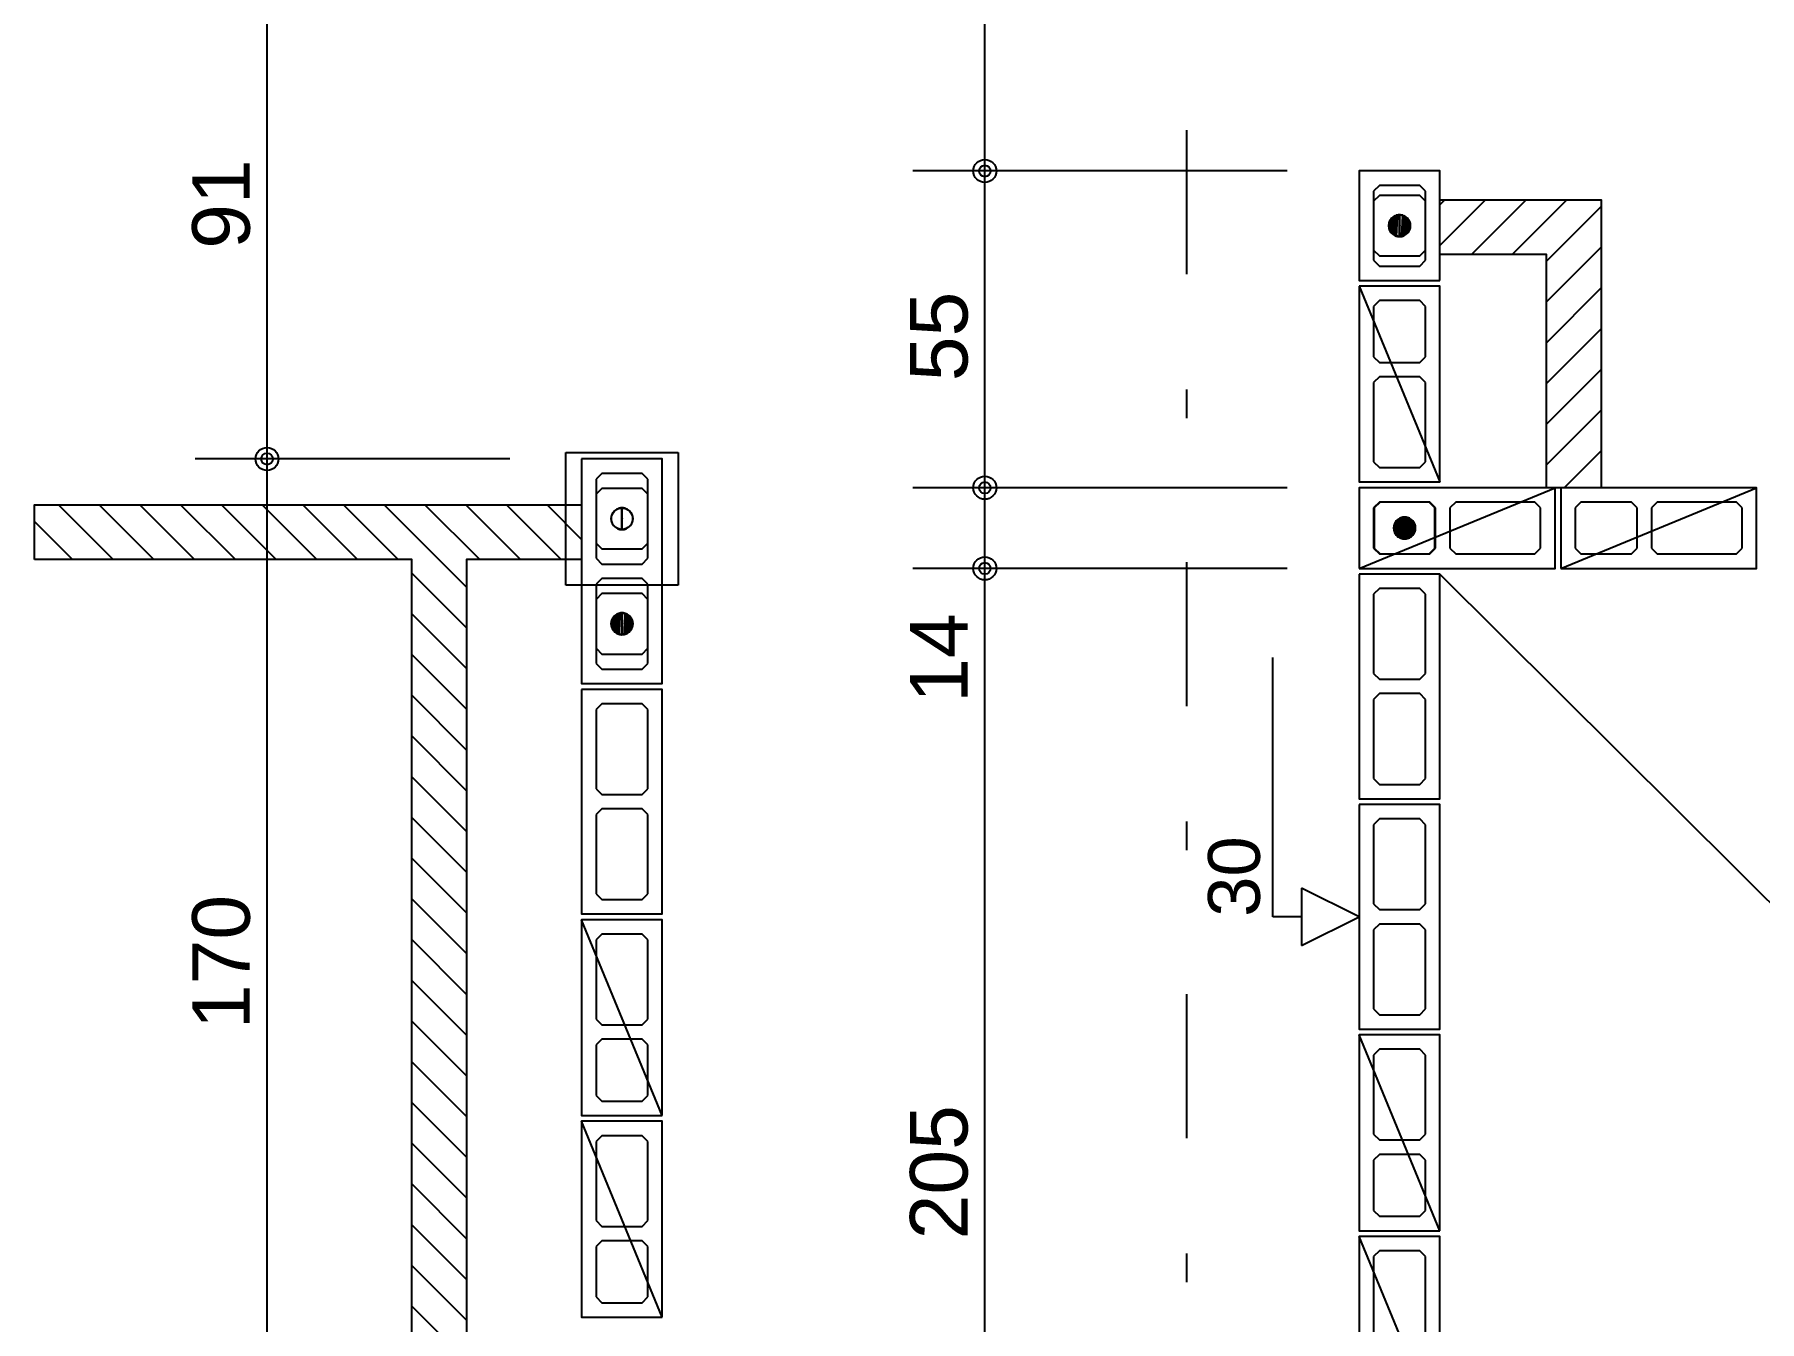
# Model space of a CAD drawing. Extents: x 0 to 119, y 0 to 84.
# Drawn here: x 25.33 to 31.32, y 59.71 to 64.18 of the extents above; entities that cross this region are included whole.
import ezdxf

# ---------------------------------------------------------------- set-up
doc = ezdxf.new("R2010")
doc.units = 0
doc.header["$MEASUREMENT"] = 0
doc.linetypes.add('ESTILO_TQS_0003', pattern=[1.5, 0.5, -0.4, 0.1, -0.5])
doc.linetypes.add('ESTILO_TQS_0005', pattern=[0.4, 0.3, -0.1])
for name, color, linetype in [('18', 6, 'CONTINUOUS'), ('27', 250, 'CONTINUOUS'), ('29', 9, 'CONTINUOUS'), ('3', 7, 'CONTINUOUS'), ('31', 10, 'CONTINUOUS'), ('35', 255, 'CONTINUOUS')]:
    doc.layers.add(name, color=color, linetype=linetype)
doc.styles.add('TQS_ARIAL', font='arial.ttf')

msp = doc.modelspace()

# ---------------------------------------------------------------- linework, layer by layer
at = {"layer": '18', "color": 6, "linetype": 'ESTILO_TQS_0003'}
msp.add_line((29.33366, 74.347959), (29.33366, 39.33386), dxfattribs=at)
at = {"layer": '18', "color": 6, "linetype": 'Continuous'}
for p, q in [((29.63366, 61.11668), (29.63366, 62.01668)), ((29.93366, 61.11668), (29.73366, 61.21668)), ((29.73366, 61.21668), (29.73366, 61.01668)), ((29.73366, 61.11668), (29.63366, 61.11668)), ((29.73366, 61.01668), (29.93366, 61.11668))]:
    msp.add_line(p, q, dxfattribs=at)
at = {"layer": '27', "color": 250, "linetype": 'ESTILO_TQS_0005'}
for points in [[(30.14366, 63.37668), (30.16366, 63.39668), (30.16366, 63.63668), (30.14366, 63.65668), (30.00366, 63.65668), (29.98366, 63.63668), (29.98366, 63.39668), (30.00366, 63.37668), (30.14366, 63.37668)], [(30.00366, 63.25668), (29.98366, 63.23668), (29.98366, 63.06168), (30.00366, 63.04168), (30.14366, 63.04168), (30.16366, 63.06168), (30.16366, 63.23668), (30.14366, 63.25668), (30.00366, 63.25668)], [(30.00366, 62.99168), (29.98366, 62.97168), (29.98366, 62.69668), (30.00366, 62.67668), (30.14366, 62.67668), (30.16366, 62.69668), (30.16366, 62.97168), (30.14366, 62.99168), (30.00366, 62.99168)], [(27.30366, 62.65668), (27.28366, 62.63668), (27.28366, 62.36168), (27.30366, 62.34168), (27.44366, 62.34168), (27.46366, 62.36168), (27.46366, 62.63668), (27.44366, 62.65668), (27.30366, 62.65668)], [(29.98366, 62.39668), (30.00366, 62.37668), (30.17866, 62.37668), (30.19866, 62.39668), (30.19866, 62.53668), (30.17866, 62.55668), (30.00366, 62.55668), (29.98366, 62.53668), (29.98366, 62.39668)], [(30.24866, 62.39668), (30.26866, 62.37668), (30.54366, 62.37668), (30.56366, 62.39668), (30.56366, 62.53668), (30.54366, 62.55668), (30.26866, 62.55668), (30.24866, 62.53668), (30.24866, 62.39668)], [(30.68366, 62.39668), (30.70366, 62.37668), (30.87866, 62.37668), (30.89866, 62.39668), (30.89866, 62.53668), (30.87866, 62.55668), (30.70366, 62.55668), (30.68366, 62.53668), (30.68366, 62.39668)], [(30.94866, 62.39668), (30.96866, 62.37668), (31.24366, 62.37668), (31.26366, 62.39668), (31.26366, 62.53668), (31.24366, 62.55668), (30.96866, 62.55668), (30.94866, 62.53668), (30.94866, 62.39668)], [(27.30366, 62.29168), (27.28366, 62.27168), (27.28366, 61.99668), (27.30366, 61.97668), (27.44366, 61.97668), (27.46366, 61.99668), (27.46366, 62.27168), (27.44366, 62.29168), (27.30366, 62.29168)], [(30.00366, 62.25668), (29.98366, 62.23668), (29.98366, 61.96168), (30.00366, 61.94168), (30.14366, 61.94168), (30.16366, 61.96168), (30.16366, 62.23668), (30.14366, 62.25668), (30.00366, 62.25668)], [(30.00366, 61.89168), (29.98366, 61.87168), (29.98366, 61.59668), (30.00366, 61.57668), (30.14366, 61.57668), (30.16366, 61.59668), (30.16366, 61.87168), (30.14366, 61.89168), (30.00366, 61.89168)], [(27.30366, 61.85668), (27.28366, 61.83668), (27.28366, 61.56168), (27.30366, 61.54168), (27.44366, 61.54168), (27.46366, 61.56168), (27.46366, 61.83668), (27.44366, 61.85668), (27.30366, 61.85668)], [(27.30366, 61.49168), (27.28366, 61.47168), (27.28366, 61.19668), (27.30366, 61.17668), (27.44366, 61.17668), (27.46366, 61.19668), (27.46366, 61.47168), (27.44366, 61.49168), (27.30366, 61.49168)], [(30.00366, 61.45668), (29.98366, 61.43668), (29.98366, 61.16168), (30.00366, 61.14168), (30.14366, 61.14168), (30.16366, 61.16168), (30.16366, 61.43668), (30.14366, 61.45668), (30.00366, 61.45668)], [(27.44366, 60.74168), (27.46366, 60.76168), (27.46366, 61.03668), (27.44366, 61.05668), (27.30366, 61.05668), (27.28366, 61.03668), (27.28366, 60.76168), (27.30366, 60.74168), (27.44366, 60.74168)], [(30.00366, 61.09168), (29.98366, 61.07168), (29.98366, 60.79668), (30.00366, 60.77668), (30.14366, 60.77668), (30.16366, 60.79668), (30.16366, 61.07168), (30.14366, 61.09168), (30.00366, 61.09168)], [(27.44366, 60.47668), (27.46366, 60.49668), (27.46366, 60.67168), (27.44366, 60.69168), (27.30366, 60.69168), (27.28366, 60.67168), (27.28366, 60.49668), (27.30366, 60.47668), (27.44366, 60.47668)], [(30.14366, 60.34168), (30.16366, 60.36168), (30.16366, 60.63668), (30.14366, 60.65668), (30.00366, 60.65668), (29.98366, 60.63668), (29.98366, 60.36168), (30.00366, 60.34168), (30.14366, 60.34168)], [(27.44366, 60.04168), (27.46366, 60.06168), (27.46366, 60.33668), (27.44366, 60.35668), (27.30366, 60.35668), (27.28366, 60.33668), (27.28366, 60.06168), (27.30366, 60.04168), (27.44366, 60.04168)], [(30.14366, 60.07668), (30.16366, 60.09668), (30.16366, 60.27168), (30.14366, 60.29168), (30.00366, 60.29168), (29.98366, 60.27168), (29.98366, 60.09668), (30.00366, 60.07668), (30.14366, 60.07668)], [(27.44366, 59.77668), (27.46366, 59.79668), (27.46366, 59.97168), (27.44366, 59.99168), (27.30366, 59.99168), (27.28366, 59.97168), (27.28366, 59.79668), (27.30366, 59.77668), (27.44366, 59.77668)], [(30.14366, 59.64168), (30.16366, 59.66168), (30.16366, 59.93668), (30.14366, 59.95668), (30.00366, 59.95668), (29.98366, 59.93668), (29.98366, 59.66168), (30.00366, 59.64168), (30.14366, 59.64168)]]:
    msp.add_lwpolyline(points, dxfattribs=at)
at = {"layer": '29', "color": 9, "linetype": 'Continuous'}
for p, q in [((30.21366, 63.447679), (30.37218, 63.606199)), ((30.21366, 63.5891), (30.230759, 63.606199)), ((30.323601, 63.416199), (30.513601, 63.606199)), ((30.465023, 63.416199), (30.655023, 63.606199)), ((30.583619, 63.393374), (30.773619, 63.583374)), ((30.583619, 63.251952), (30.773619, 63.441952)), ((30.583619, 63.110531), (30.773619, 63.300531)), ((30.583619, 62.96911), (30.773619, 63.15911)), ((30.583619, 62.827688), (30.773619, 63.017688)), ((30.583619, 62.686267), (30.773619, 62.876267)), ((30.645453, 62.60668), (30.773619, 62.734845)), ((25.416792, 62.547292), (25.606767, 62.357316)), ((25.558218, 62.547287), (25.748197, 62.357308)), ((25.699644, 62.547283), (25.889626, 62.3573)), ((25.84107, 62.547278), (26.031056, 62.357292)), ((25.982496, 62.547273), (26.172486, 62.357283)), ((26.123922, 62.547268), (26.313915, 62.357275)), ((26.265348, 62.547264), (26.455345, 62.357267)), ((26.406774, 62.547259), (26.596774, 62.357259)), ((26.5482, 62.547254), (26.833794, 62.261661)), ((26.689626, 62.54725), (26.87962, 62.357256)), ((26.831052, 62.547245), (27.021041, 62.357256)), ((26.972478, 62.54724), (27.162462, 62.357256)), ((27.113904, 62.547235), (27.23366, 62.42748)), ((25.333658, 62.489004), (25.465338, 62.357324)), ((26.643702, 62.310331), (26.833794, 62.120239)), ((34.03366, 58.50668), (30.21366, 62.30668)), ((26.643702, 62.168909), (26.833794, 61.978818)), ((26.643702, 62.027488), (26.833794, 61.837396)), ((26.643702, 61.886067), (26.833794, 61.695975)), ((26.643702, 61.744645), (26.833794, 61.554554)), ((26.643702, 61.603224), (26.833794, 61.413132)), ((26.643702, 61.461803), (26.833794, 61.271711)), ((26.643702, 61.320381), (26.833794, 61.130289)), ((26.643702, 61.17896), (26.833794, 60.988868)), ((26.643702, 61.037539), (26.833795, 60.847446)), ((26.643702, 60.896117), (26.833795, 60.706025)), ((26.643702, 60.754696), (26.833795, 60.564603)), ((26.643702, 60.613274), (26.833795, 60.423182)), ((26.643702, 60.471853), (26.833795, 60.281761)), ((26.643702, 60.330432), (26.833795, 60.140339)), ((26.643702, 60.18901), (26.833795, 59.998918)), ((26.643702, 60.047589), (26.833795, 59.857496)), ((26.643702, 59.906168), (26.833795, 59.716075)), ((26.643702, 59.764746), (26.833795, 59.574653))]:
    msp.add_line(p, q, dxfattribs=at)
for points in [[(30.21366, 63.606199), (30.773619, 63.606199), (30.773619, 62.60668), (30.583619, 62.60668), (30.583619, 63.416199), (30.21366, 63.416199), (30.21366, 63.606199)], [(25.333658, 62.357332), (25.333658, 62.547295), (27.23366, 62.547231), (27.23366, 62.357256), (26.833794, 62.357256), (26.833795, 59.30668), (26.643702, 59.30668), (26.643702, 62.357256), (25.333658, 62.357256)]]:
    msp.add_lwpolyline(points, dxfattribs=at)
at = {"layer": '3', "color": 7, "linetype": 'Continuous'}
for p, q in [((30.00366, 63.62168), (29.98366, 63.60168)), ((30.14366, 63.62168), (30.00366, 63.62168)), ((30.16366, 63.60168), (30.14366, 63.62168)), ((29.98366, 63.60168), (29.98366, 63.43168)), ((30.16366, 63.43168), (30.16366, 63.60168)), ((29.98366, 63.43168), (30.00366, 63.41168)), ((30.00366, 63.41168), (30.14366, 63.41168)), ((30.14366, 63.41168), (30.16366, 63.43168)), ((29.93366, 63.30668), (30.21366, 62.62668)), ((27.30366, 62.60418), (27.28366, 62.58418)), ((27.44366, 62.60418), (27.30366, 62.60418)), ((27.46366, 62.58418), (27.44366, 62.60418)), ((29.93366, 62.32668), (30.61366, 62.60668)), ((30.63366, 62.32668), (31.31366, 62.60668)), ((27.28366, 62.58418), (27.28366, 62.41418)), ((27.46366, 62.41418), (27.46366, 62.58418)), ((30.00616, 62.55668), (29.98616, 62.53668)), ((29.98616, 62.53668), (29.98616, 62.39668)), ((30.17616, 62.55668), (30.00616, 62.55668)), ((30.19616, 62.53668), (30.17616, 62.55668)), ((30.19616, 62.39668), (30.19616, 62.53668)), ((27.28366, 62.41418), (27.30366, 62.39418)), ((27.30366, 62.39418), (27.44366, 62.39418)), ((27.44366, 62.39418), (27.46366, 62.41418)), ((29.98616, 62.39668), (30.00616, 62.37668)), ((30.00616, 62.37668), (30.17616, 62.37668)), ((30.17616, 62.37668), (30.19616, 62.39668)), ((27.30366, 62.23918), (27.28366, 62.21918)), ((27.44366, 62.23918), (27.30366, 62.23918)), ((27.46366, 62.21918), (27.44366, 62.23918)), ((27.28366, 62.21918), (27.28366, 62.04918)), ((27.46366, 62.04918), (27.46366, 62.21918)), ((27.28366, 62.04918), (27.30366, 62.02918)), ((27.30366, 62.02918), (27.44366, 62.02918)), ((27.44366, 62.02918), (27.46366, 62.04918)), ((27.51366, 60.42668), (27.23366, 61.10668)), ((30.21366, 60.02668), (29.93366, 60.70668)), ((27.51366, 59.72668), (27.23366, 60.40668)), ((30.21366, 59.32668), (29.93366, 60.00668))]:
    msp.add_line(p, q, dxfattribs=at)
for points in [[(30.21366, 63.32668), (30.21366, 63.70668), (29.93366, 63.70668), (29.93366, 63.32668), (30.21366, 63.32668)], [(30.07366, 63.51728), (30.073721, 63.517277), (30.073781, 63.517268), (30.07384, 63.517252), (30.073897, 63.517231), (30.073951, 63.517205), (30.074003, 63.517172), (30.074051, 63.517135), (30.074095, 63.517093), (30.074134, 63.517047), (30.074169, 63.516997), (30.074199, 63.516944), (30.074223, 63.516888), (30.074241, 63.51683), (30.074253, 63.516771), (30.074259, 63.51671), (30.074259, 63.51665), (30.074253, 63.516589), (30.074241, 63.51653), (30.074223, 63.516472), (30.074199, 63.516416), (30.074169, 63.516363), (30.074134, 63.516313), (30.074095, 63.516267), (30.074051, 63.516225), (30.074003, 63.516188), (30.073951, 63.516155), (30.073897, 63.516129), (30.07384, 63.516108), (30.073781, 63.516092), (30.073721, 63.516083), (30.07366, 63.51608), (30.07366, 63.55448), (30.069836, 63.554286), (30.066051, 63.553706), (30.062344, 63.552746), (30.058753, 63.551417), (30.055316, 63.54973), (30.052066, 63.547705), (30.049038, 63.545361), (30.046263, 63.542723), (30.043769, 63.539818), (30.041581, 63.536675), (30.039723, 63.533327), (30.038213, 63.529808), (30.037067, 63.526155), (30.036296, 63.522404), (30.035909, 63.518595), (30.035909, 63.514765), (30.036296, 63.510956), (30.037067, 63.507205), (30.038213, 63.503552), (30.039723, 63.500033), (30.041581, 63.496685), (30.043769, 63.493542), (30.046263, 63.490637), (30.049038, 63.487999), (30.052066, 63.485655), (30.055316, 63.48363), (30.058753, 63.481943), (30.062344, 63.480614), (30.066051, 63.479654), (30.069836, 63.479074), (30.07366, 63.47888), (30.07366, 63.51728)], [(30.07366, 63.51608), (30.073599, 63.516083), (30.073539, 63.516092), (30.07348, 63.516108), (30.073423, 63.516129), (30.073369, 63.516155), (30.073317, 63.516188), (30.073269, 63.516225), (30.073225, 63.516267), (30.073186, 63.516313), (30.073151, 63.516363), (30.073121, 63.516416), (30.073097, 63.516472), (30.073079, 63.51653), (30.073067, 63.516589), (30.073061, 63.51665), (30.073061, 63.51671), (30.073067, 63.516771), (30.073079, 63.51683), (30.073097, 63.516888), (30.073121, 63.516944), (30.073151, 63.516997), (30.073186, 63.517047), (30.073225, 63.517093), (30.073269, 63.517135), (30.073317, 63.517172), (30.073369, 63.517205), (30.073423, 63.517231), (30.07348, 63.517252), (30.073539, 63.517268), (30.073599, 63.517277), (30.07366, 63.51728), (30.07366, 63.47888), (30.077484, 63.479074), (30.081269, 63.479654), (30.084976, 63.480614), (30.088567, 63.481943), (30.092004, 63.48363), (30.095254, 63.485655), (30.098282, 63.487999), (30.101057, 63.490637), (30.103551, 63.493542), (30.105739, 63.496685), (30.107597, 63.500033), (30.109107, 63.503552), (30.110253, 63.507205), (30.111024, 63.510956), (30.111411, 63.514765), (30.111411, 63.518595), (30.111024, 63.522404), (30.110253, 63.526155), (30.109107, 63.529808), (30.107597, 63.533327), (30.105739, 63.536675), (30.103551, 63.539818), (30.101057, 63.542723), (30.098282, 63.545361), (30.095254, 63.547705), (30.092004, 63.54973), (30.088567, 63.551417), (30.084976, 63.552746), (30.081269, 63.553706), (30.077484, 63.554286), (30.07366, 63.55448), (30.07366, 63.51608)], [(29.93366, 63.30668), (29.93366, 62.62668), (30.21366, 62.62668), (30.21366, 63.30668), (29.93366, 63.30668)], [(27.23366, 62.70668), (27.23366, 61.92668), (27.51366, 61.92668), (27.51366, 62.70668), (27.23366, 62.70668)], [(29.93366, 62.32668), (30.61366, 62.32668), (30.61366, 62.60668), (29.93366, 62.60668), (29.93366, 62.32668)], [(30.63366, 62.32668), (31.31366, 62.32668), (31.31366, 62.60668), (30.63366, 62.60668), (30.63366, 62.32668)], [(27.37366, 62.49978), (27.373721, 62.499777), (27.373781, 62.499768), (27.37384, 62.499752), (27.373897, 62.499731), (27.373951, 62.499705), (27.374003, 62.499672), (27.374051, 62.499635), (27.374095, 62.499593), (27.374134, 62.499547), (27.374169, 62.499497), (27.374199, 62.499444), (27.374223, 62.499388), (27.374241, 62.49933), (27.374253, 62.499271), (27.374259, 62.49921), (27.374259, 62.49915), (27.374253, 62.499089), (27.374241, 62.49903), (27.374223, 62.498972), (27.374199, 62.498916), (27.374169, 62.498863), (27.374134, 62.498813), (27.374095, 62.498767), (27.374051, 62.498725), (27.374003, 62.498688), (27.373951, 62.498655), (27.373897, 62.498629), (27.37384, 62.498608), (27.373781, 62.498592), (27.373721, 62.498583), (27.37366, 62.49858), (27.37366, 62.53698), (27.369836, 62.536786), (27.366051, 62.536206), (27.362344, 62.535246), (27.358753, 62.533917), (27.355316, 62.53223), (27.352066, 62.530205), (27.349038, 62.527861), (27.346263, 62.525223), (27.343769, 62.522318), (27.341581, 62.519175), (27.339723, 62.515827), (27.338213, 62.512308), (27.337067, 62.508655), (27.336296, 62.504904), (27.335909, 62.501095), (27.335909, 62.497265), (27.336296, 62.493456), (27.337067, 62.489705), (27.338213, 62.486052), (27.339723, 62.482533), (27.341581, 62.479185), (27.343769, 62.476042), (27.346263, 62.473137), (27.349038, 62.470499), (27.352066, 62.468155), (27.355316, 62.46613), (27.358753, 62.464443), (27.362344, 62.463114), (27.366051, 62.462154), (27.369836, 62.461574), (27.37366, 62.46138), (27.37366, 62.49978)], [(27.37366, 62.49858), (27.373599, 62.498583), (27.373539, 62.498592), (27.37348, 62.498608), (27.373423, 62.498629), (27.373369, 62.498655), (27.373317, 62.498688), (27.373269, 62.498725), (27.373225, 62.498767), (27.373186, 62.498813), (27.373151, 62.498863), (27.373121, 62.498916), (27.373097, 62.498972), (27.373079, 62.49903), (27.373067, 62.499089), (27.373061, 62.49915), (27.373061, 62.49921), (27.373067, 62.499271), (27.373079, 62.49933), (27.373097, 62.499388), (27.373121, 62.499444), (27.373151, 62.499497), (27.373186, 62.499547), (27.373225, 62.499593), (27.373269, 62.499635), (27.373317, 62.499672), (27.373369, 62.499705), (27.373423, 62.499731), (27.37348, 62.499752), (27.373539, 62.499768), (27.373599, 62.499777), (27.37366, 62.49978), (27.37366, 62.46138), (27.377484, 62.461574), (27.381269, 62.462154), (27.384976, 62.463114), (27.388567, 62.464443), (27.392004, 62.46613), (27.395254, 62.468155), (27.398282, 62.470499), (27.401057, 62.473137), (27.403551, 62.476042), (27.405739, 62.479185), (27.407597, 62.482533), (27.409107, 62.486052), (27.410253, 62.489705), (27.411024, 62.493456), (27.411411, 62.497265), (27.411411, 62.501095), (27.411024, 62.504904), (27.410253, 62.508655), (27.409107, 62.512308), (27.407597, 62.515827), (27.405739, 62.519175), (27.403551, 62.522318), (27.401057, 62.525223), (27.398282, 62.527861), (27.395254, 62.530205), (27.392004, 62.53223), (27.388567, 62.533917), (27.384976, 62.535246), (27.381269, 62.536206), (27.377484, 62.536786), (27.37366, 62.53698), (27.37366, 62.49858)], [(30.09176, 62.46668), (30.091757, 62.466619), (30.091748, 62.466559), (30.091732, 62.4665), (30.091711, 62.466443), (30.091685, 62.466389), (30.091652, 62.466337), (30.091615, 62.466289), (30.091573, 62.466245), (30.091527, 62.466206), (30.091477, 62.466171), (30.091424, 62.466141), (30.091368, 62.466117), (30.09131, 62.466099), (30.091251, 62.466087), (30.09119, 62.466081), (30.09113, 62.466081), (30.091069, 62.466087), (30.09101, 62.466099), (30.090952, 62.466117), (30.090896, 62.466141), (30.090843, 62.466171), (30.090793, 62.466206), (30.090747, 62.466245), (30.090705, 62.466289), (30.090668, 62.466337), (30.090635, 62.466389), (30.090609, 62.466443), (30.090588, 62.4665), (30.090572, 62.466559), (30.090563, 62.466619), (30.09056, 62.46668), (30.12896, 62.46668), (30.128766, 62.470504), (30.128186, 62.474289), (30.127226, 62.477996), (30.125897, 62.481587), (30.12421, 62.485024), (30.122185, 62.488274), (30.119841, 62.491302), (30.117203, 62.494077), (30.114298, 62.496571), (30.111155, 62.498759), (30.107807, 62.500617), (30.104288, 62.502127), (30.100635, 62.503273), (30.096884, 62.504044), (30.093075, 62.504431), (30.089245, 62.504431), (30.085436, 62.504044), (30.081685, 62.503273), (30.078032, 62.502127), (30.074513, 62.500617), (30.071165, 62.498759), (30.068022, 62.496571), (30.065117, 62.494077), (30.062479, 62.491302), (30.060135, 62.488274), (30.05811, 62.485024), (30.056423, 62.481587), (30.055094, 62.477996), (30.054134, 62.474289), (30.053554, 62.470504), (30.05336, 62.46668), (30.09176, 62.46668)], [(30.09056, 62.46668), (30.090563, 62.466741), (30.090572, 62.466801), (30.090588, 62.46686), (30.090609, 62.466917), (30.090635, 62.466971), (30.090668, 62.467023), (30.090705, 62.467071), (30.090747, 62.467115), (30.090793, 62.467154), (30.090843, 62.467189), (30.090896, 62.467219), (30.090952, 62.467243), (30.09101, 62.467261), (30.091069, 62.467273), (30.09113, 62.467279), (30.09119, 62.467279), (30.091251, 62.467273), (30.09131, 62.467261), (30.091368, 62.467243), (30.091424, 62.467219), (30.091477, 62.467189), (30.091527, 62.467154), (30.091573, 62.467115), (30.091615, 62.467071), (30.091652, 62.467023), (30.091685, 62.466971), (30.091711, 62.466917), (30.091732, 62.46686), (30.091748, 62.466801), (30.091757, 62.466741), (30.09176, 62.46668), (30.05336, 62.46668), (30.053554, 62.462856), (30.054134, 62.459071), (30.055094, 62.455364), (30.056423, 62.451773), (30.05811, 62.448336), (30.060135, 62.445086), (30.062479, 62.442058), (30.065117, 62.439283), (30.068022, 62.436789), (30.071165, 62.434601), (30.074513, 62.432743), (30.078032, 62.431233), (30.081685, 62.430087), (30.085436, 62.429316), (30.089245, 62.428929), (30.093075, 62.428929), (30.096884, 62.429316), (30.100635, 62.430087), (30.104288, 62.431233), (30.107807, 62.432743), (30.111155, 62.434601), (30.114298, 62.436789), (30.117203, 62.439283), (30.119841, 62.442058), (30.122185, 62.445086), (30.12421, 62.448336), (30.125897, 62.451773), (30.127226, 62.455364), (30.128186, 62.459071), (30.128766, 62.462856), (30.12896, 62.46668), (30.09056, 62.46668)], [(29.93366, 62.30668), (29.93366, 61.52668), (30.21366, 61.52668), (30.21366, 62.30668), (29.93366, 62.30668)], [(27.37366, 62.13478), (27.373721, 62.134777), (27.373781, 62.134768), (27.37384, 62.134752), (27.373897, 62.134731), (27.373951, 62.134705), (27.374003, 62.134672), (27.374051, 62.134635), (27.374095, 62.134593), (27.374134, 62.134547), (27.374169, 62.134497), (27.374199, 62.134444), (27.374223, 62.134388), (27.374241, 62.13433), (27.374253, 62.134271), (27.374259, 62.13421), (27.374259, 62.13415), (27.374253, 62.134089), (27.374241, 62.13403), (27.374223, 62.133972), (27.374199, 62.133916), (27.374169, 62.133863), (27.374134, 62.133813), (27.374095, 62.133767), (27.374051, 62.133725), (27.374003, 62.133688), (27.373951, 62.133655), (27.373897, 62.133629), (27.37384, 62.133608), (27.373781, 62.133592), (27.373721, 62.133583), (27.37366, 62.13358), (27.37366, 62.17198), (27.369836, 62.171786), (27.366051, 62.171206), (27.362344, 62.170246), (27.358753, 62.168917), (27.355316, 62.16723), (27.352066, 62.165205), (27.349038, 62.162861), (27.346263, 62.160223), (27.343769, 62.157318), (27.341581, 62.154175), (27.339723, 62.150827), (27.338213, 62.147308), (27.337067, 62.143655), (27.336296, 62.139904), (27.335909, 62.136095), (27.335909, 62.132265), (27.336296, 62.128456), (27.337067, 62.124705), (27.338213, 62.121052), (27.339723, 62.117533), (27.341581, 62.114185), (27.343769, 62.111042), (27.346263, 62.108137), (27.349038, 62.105499), (27.352066, 62.103155), (27.355316, 62.10113), (27.358753, 62.099443), (27.362344, 62.098114), (27.366051, 62.097154), (27.369836, 62.096574), (27.37366, 62.09638), (27.37366, 62.13478)], [(27.37366, 62.13358), (27.373599, 62.133583), (27.373539, 62.133592), (27.37348, 62.133608), (27.373423, 62.133629), (27.373369, 62.133655), (27.373317, 62.133688), (27.373269, 62.133725), (27.373225, 62.133767), (27.373186, 62.133813), (27.373151, 62.133863), (27.373121, 62.133916), (27.373097, 62.133972), (27.373079, 62.13403), (27.373067, 62.134089), (27.373061, 62.13415), (27.373061, 62.13421), (27.373067, 62.134271), (27.373079, 62.13433), (27.373097, 62.134388), (27.373121, 62.134444), (27.373151, 62.134497), (27.373186, 62.134547), (27.373225, 62.134593), (27.373269, 62.134635), (27.373317, 62.134672), (27.373369, 62.134705), (27.373423, 62.134731), (27.37348, 62.134752), (27.373539, 62.134768), (27.373599, 62.134777), (27.37366, 62.13478), (27.37366, 62.09638), (27.377484, 62.096574), (27.381269, 62.097154), (27.384976, 62.098114), (27.388567, 62.099443), (27.392004, 62.10113), (27.395254, 62.103155), (27.398282, 62.105499), (27.401057, 62.108137), (27.403551, 62.111042), (27.405739, 62.114185), (27.407597, 62.117533), (27.409107, 62.121052), (27.410253, 62.124705), (27.411024, 62.128456), (27.411411, 62.132265), (27.411411, 62.136095), (27.411024, 62.139904), (27.410253, 62.143655), (27.409107, 62.147308), (27.407597, 62.150827), (27.405739, 62.154175), (27.403551, 62.157318), (27.401057, 62.160223), (27.398282, 62.162861), (27.395254, 62.165205), (27.392004, 62.16723), (27.388567, 62.168917), (27.384976, 62.170246), (27.381269, 62.171206), (27.377484, 62.171786), (27.37366, 62.17198), (27.37366, 62.13358)], [(27.23366, 61.90668), (27.23366, 61.12668), (27.51366, 61.12668), (27.51366, 61.90668), (27.23366, 61.90668)], [(29.93366, 61.50668), (29.93366, 60.72668), (30.21366, 60.72668), (30.21366, 61.50668), (29.93366, 61.50668)], [(27.51366, 60.42668), (27.51366, 61.10668), (27.23366, 61.10668), (27.23366, 60.42668), (27.51366, 60.42668)], [(30.21366, 60.02668), (30.21366, 60.70668), (29.93366, 60.70668), (29.93366, 60.02668), (30.21366, 60.02668)], [(27.51366, 59.72668), (27.51366, 60.40668), (27.23366, 60.40668), (27.23366, 59.72668), (27.51366, 59.72668)], [(30.21366, 59.32668), (30.21366, 60.00668), (29.93366, 60.00668), (29.93366, 59.32668), (30.21366, 59.32668)]]:
    msp.add_lwpolyline(points, dxfattribs=at)
for centre in [(30.07366, 63.51668), (27.37366, 62.49918), (30.09116, 62.46668), (27.37366, 62.13418)]:
    msp.add_circle(centre, 0.0372, dxfattribs=at)
for points in [[(30.069836, 63.479074), (30.069836, 63.554286), (30.066051, 63.479654)], [(30.066051, 63.553706), (30.066051, 63.479654), (30.069836, 63.554286)], [(30.069836, 63.479074), (30.07366, 63.51728), (30.07366, 63.55448)], [(30.069836, 63.479074), (30.07366, 63.55448), (30.069836, 63.554286)], [(30.07366, 63.51608), (30.077484, 63.554286), (30.07366, 63.55448)], [(30.07366, 63.51608), (30.07366, 63.47888), (30.077484, 63.554286)], [(30.07366, 63.47888), (30.077484, 63.479074), (30.077484, 63.554286)], [(30.077484, 63.554286), (30.077484, 63.479074), (30.081269, 63.553706)], [(30.035909, 63.518595), (30.035909, 63.514765), (30.036296, 63.522404)], [(30.035909, 63.514765), (30.036296, 63.510956), (30.036296, 63.522404)], [(30.036296, 63.522404), (30.036296, 63.510956), (30.037067, 63.526155)], [(30.036296, 63.510956), (30.037067, 63.507205), (30.037067, 63.526155)], [(30.037067, 63.526155), (30.037067, 63.507205), (30.038213, 63.529808)], [(30.037067, 63.507205), (30.038213, 63.503552), (30.038213, 63.529808)], [(30.038213, 63.529808), (30.038213, 63.503552), (30.039723, 63.533327)], [(30.038213, 63.503552), (30.039723, 63.500033), (30.039723, 63.533327)], [(30.039723, 63.533327), (30.039723, 63.500033), (30.041581, 63.536675)], [(30.039723, 63.500033), (30.041581, 63.496685), (30.041581, 63.536675)], [(30.041581, 63.536675), (30.041581, 63.496685), (30.043769, 63.539818)], [(30.041581, 63.496685), (30.043769, 63.493542), (30.043769, 63.539818)], [(30.043769, 63.539818), (30.043769, 63.493542), (30.046263, 63.542723)], [(30.043769, 63.493542), (30.046263, 63.490637), (30.046263, 63.542723)], [(30.046263, 63.542723), (30.046263, 63.490637), (30.049038, 63.545361)], [(30.046263, 63.490637), (30.049038, 63.487999), (30.049038, 63.545361)], [(30.049038, 63.545361), (30.049038, 63.487999), (30.052066, 63.547705)], [(30.049038, 63.487999), (30.052066, 63.485655), (30.052066, 63.547705)], [(30.052066, 63.547705), (30.052066, 63.485655), (30.055316, 63.54973)], [(30.052066, 63.485655), (30.055316, 63.48363), (30.055316, 63.54973)], [(30.055316, 63.54973), (30.055316, 63.48363), (30.058753, 63.551417)], [(30.055316, 63.48363), (30.058753, 63.481943), (30.058753, 63.551417)], [(30.058753, 63.551417), (30.058753, 63.481943), (30.062344, 63.552746)], [(30.058753, 63.481943), (30.062344, 63.480614), (30.062344, 63.552746)], [(30.062344, 63.552746), (30.062344, 63.480614), (30.066051, 63.553706)], [(30.062344, 63.480614), (30.066051, 63.479654), (30.066051, 63.553706)], [(30.069836, 63.479074), (30.07366, 63.47888), (30.07366, 63.51728)], [(30.073225, 63.516267), (30.07366, 63.51608), (30.073186, 63.516313)], [(30.07366, 63.51608), (30.07366, 63.51608), (30.073186, 63.516313)], [(30.073186, 63.516313), (30.07366, 63.51608), (30.073186, 63.516313)], [(30.07366, 63.51608), (30.07366, 63.51608), (30.073186, 63.516313)], [(30.073186, 63.516313), (30.07366, 63.51608), (30.073186, 63.516313)], [(30.07366, 63.51608), (30.07366, 63.51608), (30.073186, 63.516313)], [(30.073269, 63.516225), (30.07366, 63.51608), (30.073225, 63.516267)], [(30.07366, 63.51608), (30.07366, 63.51608), (30.073225, 63.516267)], [(30.073225, 63.516267), (30.07366, 63.51608), (30.073225, 63.516267)], [(30.07366, 63.51608), (30.07366, 63.51608), (30.073225, 63.516267)], [(30.073317, 63.516188), (30.07366, 63.51608), (30.073269, 63.516225)], [(30.07366, 63.51608), (30.07366, 63.51608), (30.073269, 63.516225)], [(30.073369, 63.516155), (30.07366, 63.51608), (30.073317, 63.516188)], [(30.07366, 63.51608), (30.07366, 63.51608), (30.073317, 63.516188)], [(30.07348, 63.516108), (30.07366, 63.51608), (30.073369, 63.516155)], [(30.07366, 63.51608), (30.07366, 63.51608), (30.073369, 63.516155)], [(30.07366, 63.51608), (30.07366, 63.51608), (30.07348, 63.516108)], [(30.07366, 63.51608), (30.07366, 63.51608), (30.07348, 63.516108)], [(30.07366, 63.51728), (30.074134, 63.517047), (30.07366, 63.51728)], [(30.074134, 63.517047), (30.074134, 63.517047), (30.07366, 63.51728)], [(30.07366, 63.51728), (30.074134, 63.517047), (30.07366, 63.51728)], [(30.074134, 63.517047), (30.074134, 63.517047), (30.07366, 63.51728)], [(30.07366, 63.51728), (30.074134, 63.517047), (30.07366, 63.51728)], [(30.074134, 63.517047), (30.074095, 63.517093), (30.07366, 63.51728)], [(30.07366, 63.51728), (30.074095, 63.517093), (30.07366, 63.51728)], [(30.074095, 63.517093), (30.074095, 63.517093), (30.07366, 63.51728)], [(30.07366, 63.51728), (30.074095, 63.517093), (30.07366, 63.51728)], [(30.074095, 63.517093), (30.074051, 63.517135), (30.07366, 63.51728)], [(30.07366, 63.51728), (30.074051, 63.517135), (30.07366, 63.51728)], [(30.074051, 63.517135), (30.074003, 63.517172), (30.07366, 63.51728)], [(30.07366, 63.51728), (30.074003, 63.517172), (30.07366, 63.51728)], [(30.074003, 63.517172), (30.073951, 63.517205), (30.07366, 63.51728)], [(30.07366, 63.51728), (30.073951, 63.517205), (30.07366, 63.51728)], [(30.073951, 63.517205), (30.07384, 63.517252), (30.07366, 63.51728)], [(30.07366, 63.51728), (30.07384, 63.517252), (30.07366, 63.51728)], [(30.07384, 63.517252), (30.07366, 63.51728), (30.07366, 63.51728)], [(30.07366, 63.51728), (30.07366, 63.51728), (30.07366, 63.51728)], [(30.07366, 63.51728), (30.07366, 63.51728), (30.07366, 63.51728)], [(30.07366, 63.51728), (30.07366, 63.51728), (30.07366, 63.51728)], [(30.07366, 63.51728), (30.07366, 63.51728), (30.07366, 63.51728)], [(30.07366, 63.51728), (30.07366, 63.51728), (30.07366, 63.51728)], [(30.07366, 63.51728), (30.07366, 63.51728), (30.07366, 63.51728)], [(30.07366, 63.51728), (30.07366, 63.51728), (30.07366, 63.51728)], [(30.07366, 63.51728), (30.07366, 63.51728), (30.07366, 63.51728)], [(30.07366, 63.51728), (30.07366, 63.51728), (30.07366, 63.51728)], [(30.07366, 63.51728), (30.07366, 63.51728), (30.07366, 63.51728)], [(30.07366, 63.51728), (30.07366, 63.51728), (30.07366, 63.51728)], [(30.07366, 63.51728), (30.07366, 63.51728), (30.07366, 63.51728)], [(30.07366, 63.51608), (30.07366, 63.51608), (30.07366, 63.51608)], [(30.07366, 63.51608), (30.07366, 63.51608), (30.07366, 63.51608)], [(30.07366, 63.51608), (30.07366, 63.51608), (30.07366, 63.51608)], [(30.07366, 63.51608), (30.07366, 63.51608), (30.07366, 63.51608)], [(30.07366, 63.51608), (30.07366, 63.51608), (30.07366, 63.51608)], [(30.07366, 63.51608), (30.07366, 63.51608), (30.07366, 63.51608)], [(30.07366, 63.51608), (30.07366, 63.51608), (30.07366, 63.51608)], [(30.07366, 63.51608), (30.07366, 63.51608), (30.07366, 63.51608)], [(30.07366, 63.51608), (30.07366, 63.51608), (30.07366, 63.51608)], [(30.07366, 63.51608), (30.07366, 63.51608), (30.07366, 63.51608)], [(30.07366, 63.51608), (30.07366, 63.51608), (30.07366, 63.51608)], [(30.07366, 63.51608), (30.07366, 63.51608), (30.07366, 63.51608)], [(30.077484, 63.479074), (30.081269, 63.479654), (30.081269, 63.553706)], [(30.081269, 63.553706), (30.081269, 63.479654), (30.084976, 63.552746)], [(30.081269, 63.479654), (30.084976, 63.480614), (30.084976, 63.552746)], [(30.084976, 63.552746), (30.084976, 63.480614), (30.088567, 63.551417)], [(30.084976, 63.480614), (30.088567, 63.481943), (30.088567, 63.551417)], [(30.088567, 63.551417), (30.088567, 63.481943), (30.092004, 63.54973)], [(30.088567, 63.481943), (30.092004, 63.48363), (30.092004, 63.54973)], [(30.092004, 63.54973), (30.092004, 63.48363), (30.095254, 63.547705)], [(30.092004, 63.48363), (30.095254, 63.485655), (30.095254, 63.547705)], [(30.095254, 63.547705), (30.095254, 63.485655), (30.098282, 63.545361)], [(30.095254, 63.485655), (30.098282, 63.487999), (30.098282, 63.545361)], [(30.098282, 63.545361), (30.098282, 63.487999), (30.101057, 63.542723)], [(30.098282, 63.487999), (30.101057, 63.490637), (30.101057, 63.542723)], [(30.101057, 63.542723), (30.101057, 63.490637), (30.103551, 63.539818)], [(30.101057, 63.490637), (30.103551, 63.493542), (30.103551, 63.539818)], [(30.103551, 63.539818), (30.103551, 63.493542), (30.105739, 63.536675)], [(30.103551, 63.493542), (30.105739, 63.496685), (30.105739, 63.536675)], [(30.105739, 63.536675), (30.105739, 63.496685), (30.107597, 63.533327)], [(30.105739, 63.496685), (30.107597, 63.500033), (30.107597, 63.533327)], [(30.107597, 63.533327), (30.107597, 63.500033), (30.109107, 63.529808)], [(30.107597, 63.500033), (30.109107, 63.503552), (30.109107, 63.529808)], [(30.109107, 63.529808), (30.109107, 63.503552), (30.110253, 63.526155)], [(30.109107, 63.503552), (30.110253, 63.507205), (30.110253, 63.526155)], [(30.110253, 63.526155), (30.110253, 63.507205), (30.111024, 63.522404)], [(30.110253, 63.507205), (30.111024, 63.510956), (30.111024, 63.522404)], [(30.111024, 63.522404), (30.111024, 63.510956), (30.111411, 63.518595)], [(30.111024, 63.510956), (30.111411, 63.514765), (30.111411, 63.518595)], [(30.091527, 62.466206), (30.055094, 62.477996), (30.054134, 62.474289)], [(30.091527, 62.466206), (30.056423, 62.481587), (30.055094, 62.477996)], [(30.091527, 62.466206), (30.05811, 62.485024), (30.056423, 62.481587)], [(30.091527, 62.466206), (30.060135, 62.488274), (30.05811, 62.485024)], [(30.091527, 62.466206), (30.062479, 62.491302), (30.060135, 62.488274)], [(30.091527, 62.466206), (30.065117, 62.494077), (30.062479, 62.491302)], [(30.091527, 62.466206), (30.068022, 62.496571), (30.065117, 62.494077)], [(30.091527, 62.466206), (30.071165, 62.498759), (30.068022, 62.496571)], [(30.091527, 62.466206), (30.074513, 62.500617), (30.071165, 62.498759)], [(30.091527, 62.466206), (30.078032, 62.502127), (30.074513, 62.500617)], [(30.091527, 62.466206), (30.081685, 62.503273), (30.078032, 62.502127)], [(30.091527, 62.466206), (30.085436, 62.504044), (30.081685, 62.503273)], [(30.091527, 62.466206), (30.089245, 62.504431), (30.085436, 62.504044)], [(30.091527, 62.466206), (30.093075, 62.504431), (30.089245, 62.504431)], [(30.12896, 62.46668), (30.093075, 62.504431), (30.091527, 62.466206)], [(30.12896, 62.46668), (30.096884, 62.504044), (30.093075, 62.504431)], [(30.12896, 62.46668), (30.100635, 62.503273), (30.096884, 62.504044)], [(30.12896, 62.46668), (30.104288, 62.502127), (30.100635, 62.503273)], [(30.12896, 62.46668), (30.107807, 62.500617), (30.104288, 62.502127)], [(30.12896, 62.46668), (30.111155, 62.498759), (30.107807, 62.500617)], [(30.12896, 62.46668), (30.114298, 62.496571), (30.111155, 62.498759)], [(30.12896, 62.46668), (30.117203, 62.494077), (30.114298, 62.496571)], [(30.12896, 62.46668), (30.119841, 62.491302), (30.117203, 62.494077)], [(30.12896, 62.46668), (30.122185, 62.488274), (30.119841, 62.491302)], [(30.12896, 62.46668), (30.12421, 62.485024), (30.122185, 62.488274)], [(30.12896, 62.46668), (30.125897, 62.481587), (30.12421, 62.485024)], [(30.12896, 62.46668), (30.127226, 62.477996), (30.125897, 62.481587)], [(30.12896, 62.46668), (30.128186, 62.474289), (30.127226, 62.477996)], [(30.091527, 62.466206), (30.053554, 62.470504), (30.05336, 62.46668)], [(30.090793, 62.467154), (30.05336, 62.46668), (30.053554, 62.462856)], [(30.091527, 62.466206), (30.054134, 62.474289), (30.053554, 62.470504)], [(30.090793, 62.467154), (30.053554, 62.462856), (30.054134, 62.459071)], [(30.090793, 62.467154), (30.054134, 62.459071), (30.055094, 62.455364)], [(30.090793, 62.467154), (30.055094, 62.455364), (30.056423, 62.451773)], [(30.090793, 62.467154), (30.056423, 62.451773), (30.05811, 62.448336)], [(30.090793, 62.467154), (30.05811, 62.448336), (30.060135, 62.445086)], [(30.090793, 62.467154), (30.060135, 62.445086), (30.062479, 62.442058)], [(30.090793, 62.467154), (30.062479, 62.442058), (30.065117, 62.439283)], [(30.090793, 62.467154), (30.065117, 62.439283), (30.068022, 62.436789)], [(30.090793, 62.467154), (30.068022, 62.436789), (30.071165, 62.434601)], [(30.090793, 62.467154), (30.071165, 62.434601), (30.074513, 62.432743)], [(30.090793, 62.467154), (30.074513, 62.432743), (30.078032, 62.431233)], [(30.090793, 62.467154), (30.078032, 62.431233), (30.081685, 62.430087)], [(30.090793, 62.467154), (30.081685, 62.430087), (30.085436, 62.429316)], [(30.090793, 62.467154), (30.085436, 62.429316), (30.089245, 62.428929)], [(30.090793, 62.467154), (30.089245, 62.428929), (30.093075, 62.428929)], [(30.090793, 62.467154), (30.090588, 62.46686), (30.09056, 62.46668)], [(30.090793, 62.467154), (30.09056, 62.46668), (30.09056, 62.46668)], [(30.090793, 62.467154), (30.09056, 62.46668), (30.09056, 62.46668)], [(30.090793, 62.467154), (30.09056, 62.46668), (30.09056, 62.46668)], [(30.090793, 62.467154), (30.09056, 62.46668), (30.09056, 62.46668)], [(30.090793, 62.467154), (30.09056, 62.46668), (30.09056, 62.46668)], [(30.090793, 62.467154), (30.09056, 62.46668), (30.09056, 62.46668)], [(30.090793, 62.467154), (30.09056, 62.46668), (30.09056, 62.46668)], [(30.090793, 62.467154), (30.09056, 62.46668), (30.09056, 62.46668)], [(30.090793, 62.467154), (30.09056, 62.46668), (30.09056, 62.46668)], [(30.090793, 62.467154), (30.09056, 62.46668), (30.09056, 62.46668)], [(30.090793, 62.467154), (30.09056, 62.46668), (30.09056, 62.46668)], [(30.090793, 62.467154), (30.09056, 62.46668), (30.09056, 62.46668)], [(30.090793, 62.467154), (30.09056, 62.46668), (30.09056, 62.46668)], [(30.090793, 62.467154), (30.09056, 62.46668), (30.09056, 62.46668)], [(30.090793, 62.467154), (30.09056, 62.46668), (30.09056, 62.46668)], [(30.090793, 62.467154), (30.09056, 62.46668), (30.09056, 62.46668)], [(30.090793, 62.467154), (30.09056, 62.46668), (30.09056, 62.46668)], [(30.090793, 62.467154), (30.09056, 62.46668), (30.09056, 62.46668)], [(30.090793, 62.467154), (30.09056, 62.46668), (30.09056, 62.46668)], [(30.090793, 62.467154), (30.09056, 62.46668), (30.09056, 62.46668)], [(30.090793, 62.467154), (30.09056, 62.46668), (30.09056, 62.46668)], [(30.090793, 62.467154), (30.09056, 62.46668), (30.09056, 62.46668)], [(30.090793, 62.467154), (30.090635, 62.466971), (30.090588, 62.46686)], [(30.090793, 62.467154), (30.090668, 62.467023), (30.090635, 62.466971)], [(30.090793, 62.467154), (30.090705, 62.467071), (30.090668, 62.467023)], [(30.090793, 62.467154), (30.090747, 62.467115), (30.090705, 62.467071)], [(30.090793, 62.467154), (30.090793, 62.467154), (30.090747, 62.467115)], [(30.090793, 62.467154), (30.090747, 62.467115), (30.090747, 62.467115)], [(30.12896, 62.46668), (30.090793, 62.467154), (30.093075, 62.428929)], [(30.090793, 62.467154), (30.090793, 62.467154), (30.090793, 62.467154)], [(30.09176, 62.46668), (30.091527, 62.466206), (30.091527, 62.466206)], [(30.09176, 62.46668), (30.091527, 62.466206), (30.091527, 62.466206)], [(30.09176, 62.46668), (30.091527, 62.466206), (30.091573, 62.466245)], [(30.09176, 62.46668), (30.091573, 62.466245), (30.091573, 62.466245)], [(30.09176, 62.46668), (30.091573, 62.466245), (30.091615, 62.466289)], [(30.09176, 62.46668), (30.091615, 62.466289), (30.091652, 62.466337)], [(30.09176, 62.46668), (30.091652, 62.466337), (30.091685, 62.466389)], [(30.09176, 62.46668), (30.091685, 62.466389), (30.091732, 62.4665)], [(30.09176, 62.46668), (30.091732, 62.4665), (30.09176, 62.46668)], [(30.09176, 62.46668), (30.09176, 62.46668), (30.09176, 62.46668)], [(30.09176, 62.46668), (30.09176, 62.46668), (30.09176, 62.46668)], [(30.09176, 62.46668), (30.09176, 62.46668), (30.09176, 62.46668)], [(30.09176, 62.46668), (30.09176, 62.46668), (30.09176, 62.46668)], [(30.09176, 62.46668), (30.09176, 62.46668), (30.09176, 62.46668)], [(30.09176, 62.46668), (30.09176, 62.46668), (30.09176, 62.46668)], [(30.09176, 62.46668), (30.09176, 62.46668), (30.09176, 62.46668)], [(30.09176, 62.46668), (30.09176, 62.46668), (30.09176, 62.46668)], [(30.09176, 62.46668), (30.09176, 62.46668), (30.09176, 62.46668)], [(30.09176, 62.46668), (30.09176, 62.46668), (30.09176, 62.46668)], [(30.09176, 62.46668), (30.09176, 62.46668), (30.09176, 62.46668)], [(30.09176, 62.46668), (30.09176, 62.46668), (30.09176, 62.46668)], [(30.09176, 62.46668), (30.09176, 62.46668), (30.09176, 62.46668)], [(30.09176, 62.46668), (30.09176, 62.46668), (30.09176, 62.46668)], [(30.09176, 62.46668), (30.09176, 62.46668), (30.09176, 62.46668)], [(30.09176, 62.46668), (30.09176, 62.46668), (30.09176, 62.46668)], [(30.09176, 62.46668), (30.09176, 62.46668), (30.09176, 62.46668)], [(30.09176, 62.46668), (30.09176, 62.46668), (30.09176, 62.46668)], [(30.09176, 62.46668), (30.09176, 62.46668), (30.09176, 62.46668)], [(30.09176, 62.46668), (30.09176, 62.46668), (30.09176, 62.46668)], [(30.09176, 62.46668), (30.09176, 62.46668), (30.09176, 62.46668)], [(30.12896, 62.46668), (30.093075, 62.428929), (30.096884, 62.429316)], [(30.12896, 62.46668), (30.096884, 62.429316), (30.100635, 62.430087)], [(30.12896, 62.46668), (30.100635, 62.430087), (30.104288, 62.431233)], [(30.12896, 62.46668), (30.104288, 62.431233), (30.107807, 62.432743)], [(30.12896, 62.46668), (30.107807, 62.432743), (30.111155, 62.434601)], [(30.12896, 62.46668), (30.111155, 62.434601), (30.114298, 62.436789)], [(30.12896, 62.46668), (30.114298, 62.436789), (30.117203, 62.439283)], [(30.12896, 62.46668), (30.117203, 62.439283), (30.119841, 62.442058)], [(30.12896, 62.46668), (30.119841, 62.442058), (30.122185, 62.445086)], [(30.12896, 62.46668), (30.122185, 62.445086), (30.12421, 62.448336)], [(30.12896, 62.46668), (30.12421, 62.448336), (30.125897, 62.451773)], [(30.12896, 62.46668), (30.125897, 62.451773), (30.127226, 62.455364)], [(30.12896, 62.46668), (30.127226, 62.455364), (30.128186, 62.459071)], [(30.12896, 62.46668), (30.128766, 62.470504), (30.128186, 62.474289)], [(30.12896, 62.46668), (30.128186, 62.459071), (30.128766, 62.462856)], [(27.335909, 62.136095), (27.335909, 62.132265), (27.336296, 62.139904)], [(27.335909, 62.132265), (27.336296, 62.128456), (27.336296, 62.139904)], [(27.336296, 62.139904), (27.336296, 62.128456), (27.337067, 62.143655)], [(27.336296, 62.128456), (27.337067, 62.124705), (27.337067, 62.143655)], [(27.337067, 62.143655), (27.337067, 62.124705), (27.338213, 62.147308)], [(27.337067, 62.124705), (27.338213, 62.121052), (27.338213, 62.147308)], [(27.338213, 62.147308), (27.338213, 62.121052), (27.339723, 62.150827)], [(27.338213, 62.121052), (27.339723, 62.117533), (27.339723, 62.150827)], [(27.339723, 62.150827), (27.339723, 62.117533), (27.341581, 62.154175)], [(27.339723, 62.117533), (27.341581, 62.114185), (27.341581, 62.154175)], [(27.341581, 62.154175), (27.341581, 62.114185), (27.343769, 62.157318)], [(27.341581, 62.114185), (27.343769, 62.111042), (27.343769, 62.157318)], [(27.343769, 62.157318), (27.343769, 62.111042), (27.346263, 62.160223)], [(27.343769, 62.111042), (27.346263, 62.108137), (27.346263, 62.160223)], [(27.346263, 62.160223), (27.346263, 62.108137), (27.349038, 62.162861)], [(27.346263, 62.108137), (27.349038, 62.105499), (27.349038, 62.162861)], [(27.349038, 62.162861), (27.349038, 62.105499), (27.352066, 62.165205)], [(27.349038, 62.105499), (27.352066, 62.103155), (27.352066, 62.165205)], [(27.352066, 62.165205), (27.352066, 62.103155), (27.355316, 62.16723)], [(27.352066, 62.103155), (27.355316, 62.10113), (27.355316, 62.16723)], [(27.355316, 62.16723), (27.355316, 62.10113), (27.358753, 62.168917)], [(27.355316, 62.10113), (27.358753, 62.099443), (27.358753, 62.168917)], [(27.358753, 62.168917), (27.358753, 62.099443), (27.362344, 62.170246)], [(27.358753, 62.099443), (27.362344, 62.098114), (27.362344, 62.170246)], [(27.362344, 62.170246), (27.362344, 62.098114), (27.366051, 62.171206)], [(27.362344, 62.098114), (27.366051, 62.097154), (27.366051, 62.171206)], [(27.369836, 62.096574), (27.369836, 62.171786), (27.366051, 62.097154)], [(27.366051, 62.171206), (27.366051, 62.097154), (27.369836, 62.171786)], [(27.369836, 62.096574), (27.37366, 62.13478), (27.37366, 62.17198)], [(27.369836, 62.096574), (27.37366, 62.17198), (27.369836, 62.171786)], [(27.369836, 62.096574), (27.37366, 62.09638), (27.37366, 62.13478)], [(27.373225, 62.133767), (27.37366, 62.13358), (27.373186, 62.133813)], [(27.37366, 62.13358), (27.37366, 62.13358), (27.373186, 62.133813)], [(27.373186, 62.133813), (27.37366, 62.13358), (27.373186, 62.133813)], [(27.37366, 62.13358), (27.37366, 62.13358), (27.373186, 62.133813)], [(27.373186, 62.133813), (27.37366, 62.13358), (27.373186, 62.133813)], [(27.37366, 62.13358), (27.37366, 62.13358), (27.373186, 62.133813)], [(27.373269, 62.133725), (27.37366, 62.13358), (27.373225, 62.133767)], [(27.37366, 62.13358), (27.37366, 62.13358), (27.373225, 62.133767)], [(27.373225, 62.133767), (27.37366, 62.13358), (27.373225, 62.133767)], [(27.37366, 62.13358), (27.37366, 62.13358), (27.373225, 62.133767)], [(27.373317, 62.133688), (27.37366, 62.13358), (27.373269, 62.133725)], [(27.37366, 62.13358), (27.37366, 62.13358), (27.373269, 62.133725)], [(27.373369, 62.133655), (27.37366, 62.13358), (27.373317, 62.133688)], [(27.37366, 62.13358), (27.37366, 62.13358), (27.373317, 62.133688)], [(27.37348, 62.133608), (27.37366, 62.13358), (27.373369, 62.133655)], [(27.37366, 62.13358), (27.37366, 62.13358), (27.373369, 62.133655)], [(27.37366, 62.13358), (27.37366, 62.13358), (27.37348, 62.133608)], [(27.37366, 62.13358), (27.37366, 62.13358), (27.37348, 62.133608)], [(27.37366, 62.13358), (27.377484, 62.171786), (27.37366, 62.17198)], [(27.37366, 62.13358), (27.37366, 62.09638), (27.377484, 62.171786)], [(27.37366, 62.09638), (27.377484, 62.096574), (27.377484, 62.171786)], [(27.37366, 62.13478), (27.374134, 62.134547), (27.37366, 62.13478)], [(27.374134, 62.134547), (27.374134, 62.134547), (27.37366, 62.13478)], [(27.37366, 62.13478), (27.374134, 62.134547), (27.37366, 62.13478)], [(27.374134, 62.134547), (27.374134, 62.134547), (27.37366, 62.13478)], [(27.37366, 62.13478), (27.374134, 62.134547), (27.37366, 62.13478)], [(27.374134, 62.134547), (27.374095, 62.134593), (27.37366, 62.13478)], [(27.37366, 62.13478), (27.374095, 62.134593), (27.37366, 62.13478)], [(27.374095, 62.134593), (27.374095, 62.134593), (27.37366, 62.13478)], [(27.37366, 62.13478), (27.374095, 62.134593), (27.37366, 62.13478)], [(27.374095, 62.134593), (27.374051, 62.134635), (27.37366, 62.13478)], [(27.37366, 62.13478), (27.374051, 62.134635), (27.37366, 62.13478)], [(27.374051, 62.134635), (27.374003, 62.134672), (27.37366, 62.13478)], [(27.37366, 62.13478), (27.374003, 62.134672), (27.37366, 62.13478)], [(27.374003, 62.134672), (27.373951, 62.134705), (27.37366, 62.13478)], [(27.37366, 62.13478), (27.373951, 62.134705), (27.37366, 62.13478)], [(27.373951, 62.134705), (27.37384, 62.134752), (27.37366, 62.13478)], [(27.37366, 62.13478), (27.37384, 62.134752), (27.37366, 62.13478)], [(27.37384, 62.134752), (27.37366, 62.13478), (27.37366, 62.13478)], [(27.37366, 62.13478), (27.37366, 62.13478), (27.37366, 62.13478)], [(27.37366, 62.13478), (27.37366, 62.13478), (27.37366, 62.13478)], [(27.37366, 62.13478), (27.37366, 62.13478), (27.37366, 62.13478)], [(27.37366, 62.13478), (27.37366, 62.13478), (27.37366, 62.13478)], [(27.37366, 62.13478), (27.37366, 62.13478), (27.37366, 62.13478)], [(27.37366, 62.13478), (27.37366, 62.13478), (27.37366, 62.13478)], [(27.37366, 62.13478), (27.37366, 62.13478), (27.37366, 62.13478)], [(27.37366, 62.13478), (27.37366, 62.13478), (27.37366, 62.13478)], [(27.37366, 62.13478), (27.37366, 62.13478), (27.37366, 62.13478)], [(27.37366, 62.13478), (27.37366, 62.13478), (27.37366, 62.13478)], [(27.37366, 62.13478), (27.37366, 62.13478), (27.37366, 62.13478)], [(27.37366, 62.13478), (27.37366, 62.13478), (27.37366, 62.13478)], [(27.37366, 62.13358), (27.37366, 62.13358), (27.37366, 62.13358)], [(27.37366, 62.13358), (27.37366, 62.13358), (27.37366, 62.13358)], [(27.37366, 62.13358), (27.37366, 62.13358), (27.37366, 62.13358)], [(27.37366, 62.13358), (27.37366, 62.13358), (27.37366, 62.13358)], [(27.37366, 62.13358), (27.37366, 62.13358), (27.37366, 62.13358)], [(27.37366, 62.13358), (27.37366, 62.13358), (27.37366, 62.13358)], [(27.37366, 62.13358), (27.37366, 62.13358), (27.37366, 62.13358)], [(27.37366, 62.13358), (27.37366, 62.13358), (27.37366, 62.13358)], [(27.37366, 62.13358), (27.37366, 62.13358), (27.37366, 62.13358)], [(27.37366, 62.13358), (27.37366, 62.13358), (27.37366, 62.13358)], [(27.37366, 62.13358), (27.37366, 62.13358), (27.37366, 62.13358)], [(27.37366, 62.13358), (27.37366, 62.13358), (27.37366, 62.13358)], [(27.377484, 62.171786), (27.377484, 62.096574), (27.381269, 62.171206)], [(27.377484, 62.096574), (27.381269, 62.097154), (27.381269, 62.171206)], [(27.381269, 62.171206), (27.381269, 62.097154), (27.384976, 62.170246)], [(27.381269, 62.097154), (27.384976, 62.098114), (27.384976, 62.170246)], [(27.384976, 62.170246), (27.384976, 62.098114), (27.388567, 62.168917)], [(27.384976, 62.098114), (27.388567, 62.099443), (27.388567, 62.168917)], [(27.388567, 62.168917), (27.388567, 62.099443), (27.392004, 62.16723)], [(27.388567, 62.099443), (27.392004, 62.10113), (27.392004, 62.16723)], [(27.392004, 62.16723), (27.392004, 62.10113), (27.395254, 62.165205)], [(27.392004, 62.10113), (27.395254, 62.103155), (27.395254, 62.165205)], [(27.395254, 62.165205), (27.395254, 62.103155), (27.398282, 62.162861)], [(27.395254, 62.103155), (27.398282, 62.105499), (27.398282, 62.162861)], [(27.398282, 62.162861), (27.398282, 62.105499), (27.401057, 62.160223)], [(27.398282, 62.105499), (27.401057, 62.108137), (27.401057, 62.160223)], [(27.401057, 62.160223), (27.401057, 62.108137), (27.403551, 62.157318)], [(27.401057, 62.108137), (27.403551, 62.111042), (27.403551, 62.157318)], [(27.403551, 62.157318), (27.403551, 62.111042), (27.405739, 62.154175)], [(27.403551, 62.111042), (27.405739, 62.114185), (27.405739, 62.154175)], [(27.405739, 62.154175), (27.405739, 62.114185), (27.407597, 62.150827)], [(27.405739, 62.114185), (27.407597, 62.117533), (27.407597, 62.150827)], [(27.407597, 62.150827), (27.407597, 62.117533), (27.409107, 62.147308)], [(27.407597, 62.117533), (27.409107, 62.121052), (27.409107, 62.147308)], [(27.409107, 62.147308), (27.409107, 62.121052), (27.410253, 62.143655)], [(27.409107, 62.121052), (27.410253, 62.124705), (27.410253, 62.143655)], [(27.410253, 62.143655), (27.410253, 62.124705), (27.411024, 62.139904)], [(27.410253, 62.124705), (27.411024, 62.128456), (27.411024, 62.139904)], [(27.411024, 62.139904), (27.411024, 62.128456), (27.411411, 62.136095)], [(27.411024, 62.128456), (27.411411, 62.132265), (27.411411, 62.136095)]]:
    msp.add_solid(points, dxfattribs=at)
at = {"layer": '31', "color": 10, "linetype": 'ESTILO_TQS_0003'}
msp.add_lwpolyline([(27.569265, 62.268011), (27.178297, 62.268011), (27.178297, 62.729173), (27.569265, 62.729173), (27.569265, 62.268011)], dxfattribs=at)
at = {"layer": '35', "color": 255, "linetype": 'Continuous'}
for p, q in [((28.633672, 63.45668), (28.633672, 65.77668)), ((26.14116, 62.45668), (26.14116, 64.776398)), ((28.633672, 62.35668), (28.633672, 63.95668)), ((29.68366, 63.70668), (28.383672, 63.70668)), ((29.68366, 63.70668), (28.383672, 63.70668)), ((29.93366, 63.70668), (29.93366, 63.70668)), ((29.93366, 63.70668), (29.93366, 63.70668)), ((26.14116, 59.05668), (26.14116, 62.95668)), ((28.633672, 62.07668), (28.633672, 62.85668)), ((26.98366, 62.70668), (25.89116, 62.70668)), ((26.98366, 62.70668), (25.89116, 62.70668)), ((27.23366, 62.70668), (27.23366, 62.70668)), ((27.23366, 62.70668), (27.23366, 62.70668)), ((29.68366, 62.60668), (28.383672, 62.60668)), ((29.68366, 62.60668), (28.383672, 62.60668)), ((29.93366, 62.60668), (29.93366, 62.60668)), ((29.93366, 62.60668), (29.93366, 62.60668)), ((28.633672, 57.97668), (28.633672, 62.57668)), ((29.68366, 62.32668), (28.383672, 62.32668)), ((29.68366, 62.32668), (28.383672, 62.32668)), ((29.93366, 62.32668), (29.93366, 62.32668)), ((29.93366, 62.32668), (29.93366, 62.32668))]:
    msp.add_line(p, q, dxfattribs=at)
for centre, radius in [((28.633672, 63.70668), 0.04), ((28.633672, 63.70668), 0.04), ((28.633672, 63.70668), 0.02), ((28.633672, 63.70668), 0.02), ((26.14116, 62.70668), 0.04), ((26.14116, 62.70668), 0.04), ((26.14116, 62.70668), 0.02), ((26.14116, 62.70668), 0.02), ((28.633672, 62.60668), 0.04), ((28.633672, 62.60668), 0.04), ((28.633672, 62.60668), 0.02), ((28.633672, 62.60668), 0.02), ((28.633672, 62.32668), 0.04), ((28.633672, 62.32668), 0.04), ((28.633672, 62.32668), 0.02), ((28.633672, 62.32668), 0.02)]:
    msp.add_circle(centre, radius, dxfattribs=at)

# ---------------------------------------------------------------- texts
at = {"layer": '18', "color": 6, "linetype": 'ESTILO_TQS_0003', "style": 'TQS_ARIAL'}
msp.add_text('30', height=0.18, rotation=90, dxfattribs=at).set_placement((29.58866, 61.11668))
at = {"layer": '35', "color": 255, "linetype": 'Continuous', "style": 'TQS_ARIAL'}
for s, p in [('91', (26.08116, 63.436539)), ('55', (28.573672, 62.97668)), ('14', (28.573672, 61.860013)), ('170', (26.08116, 60.72668)), ('205', (28.573672, 59.99668))]:
    msp.add_text(s, height=0.2, rotation=90, dxfattribs=at).set_placement(p)

doc.saveas('drawing.dxf')
